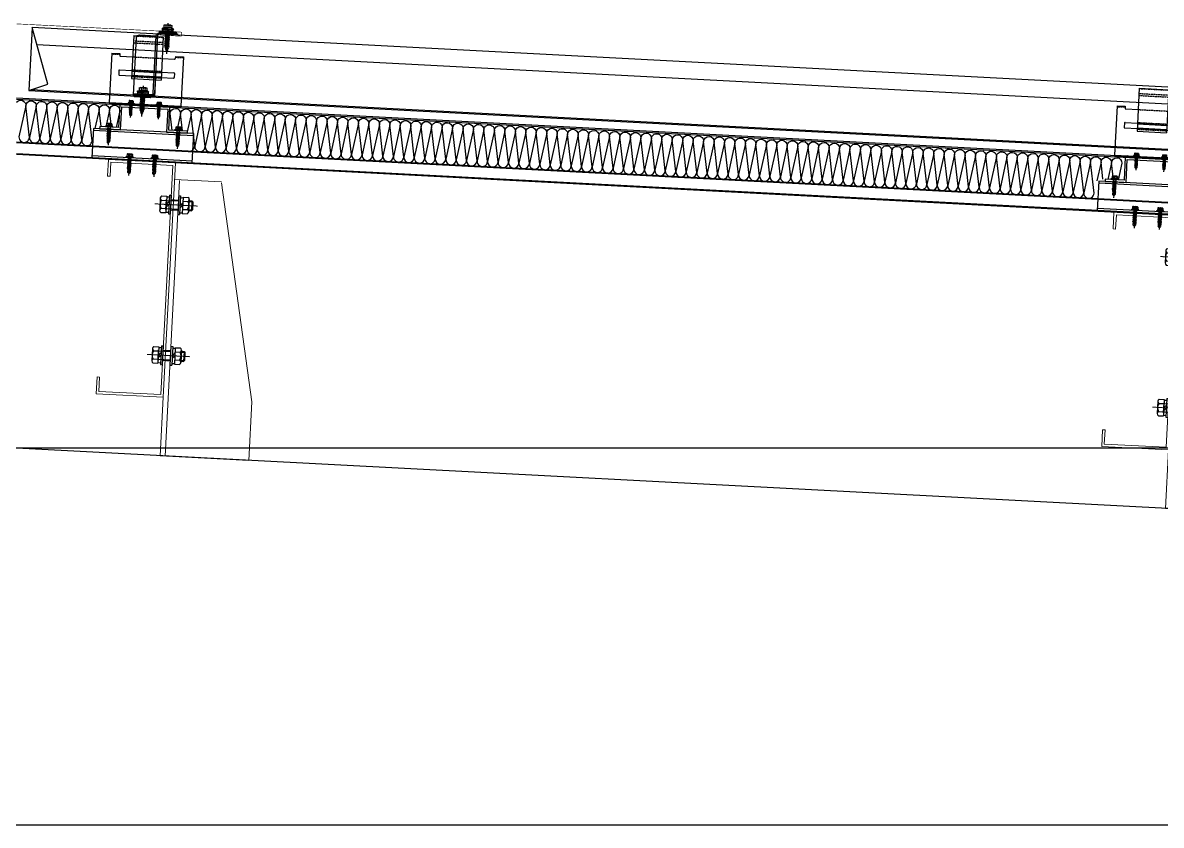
# Model space of a CAD drawing. Extents: x -599358 to 2865263, y -1062760 to 486533.
# Drawn here: x 1913103 to 1914461, y -661110 to -660152 of the extents above; entities that cross this region are included whole.
import ezdxf

# ---------------------------------------------------------------- set-up
doc = ezdxf.new("R2010")
doc.units = 0
for name, pattern in [('__DASH', [0.35, 0.25, -0.1]), ('CENTER', [2, 1.25, -0.25, 0.25, -0.25]), ('CENTER2', [28.575, 19.05, -3.175, 3.175, -3.175]), ('CONTINUOUS0', [0]), ('CONTINUOUS1', [0]), ('DASH', [0.35, 0.25, -0.1]), ('DOTE', [2.42, 2, -0.2, 0.02, -0.2])]:
    doc.linetypes.add(name, pattern=pattern)
for name, color, linetype in [('003_THICK', 7, 'CONTINUOUS1'), ('004_THIN', 6, 'CONTINUOUS0'), ('A-AXIS-DOTE', 14, 'DOTE'), ('A-HATCH-2', 251, 'Continuous'), ('A-LIN-V', 9, 'Continuous'), ('ACCESSORY', 11, 'Continuous'), ('BWM', 8, 'Continuous'), ('PJ', 151, 'Continuous'), ('SEAMLOK75 - SHEET', 6, 'Continuous'), ('wm-不锈钢钉 螺栓', 213, 'Continuous'), ('ZX', 1, 'CENTER2')]:
    doc.layers.add(name, color=color, linetype=linetype)
for name, color, linetype, lineweight in [('C18', 4, 'CENTER', 13), ('S-dim', 81, 'Continuous', 0), ('屋面板', 6, 'Continuous', 13), ('粗', 7, 'Continuous', 50), ('紧固件', 4, 'Continuous', 13)]:
    doc.layers.add(name, color=color, linetype=linetype, lineweight=lineweight)

# ---------------------------------------------------------------- blocks, each defined once
blk = doc.blocks.new('w432424324')
at = {"layer": 'A-LIN-V', "color": 2}
blk.add_line((-751204.7, 584057.5), (-759779.7, 584507.5), dxfattribs=at)
blk = doc.blocks.new('*X692')
at = {"color": 0}
for p, q in [((117.6, 205.9), (117.6, 205.9)), ((117.8, 207), (117.8, 207)), ((118, 206.4), (118, 206.4)), ((118.2, 205.7), (118.2, 205.7)), ((118.4, 206.8), (118.4, 206.8)), ((118.7, 206.2), (118.7, 206.2)), ((118.9, 207.3), (118.9, 207.3)), ((118.9, 205.5), (118.9, 205.5)), ((119.1, 206.6), (119.1, 206.6)), ((119.3, 205.9), (119.3, 205.9)), ((119.5, 207), (119.5, 207)), ((119.8, 206.4), (119.8, 206.4)), ((120, 205.7), (120, 205.7)), ((120.2, 206.8), (120.2, 206.8)), ((120.4, 206.2), (120.4, 206.2)), ((120.7, 207.3), (120.7, 207.3)), ((120.7, 205.5), (120.7, 205.5)), ((120.9, 206.6), (120.9, 206.6)), ((121.1, 205.9), (121.1, 205.9)), ((121.3, 207), (121.3, 207)), ((121.5, 206.4), (121.5, 206.4)), ((121.8, 205.7), (121.8, 205.7)), ((122, 206.8), (122, 206.8)), ((122.2, 206.2), (122.2, 206.2)), ((122.4, 207.3), (122.4, 207.3)), ((122.4, 205.5), (122.4, 205.5)), ((122.6, 206.6), (122.6, 206.6)), ((122.9, 205.9), (122.9, 205.9)), ((123.1, 207), (123.1, 207)), ((123.3, 206.4), (123.3, 206.4)), ((123.5, 205.7), (123.5, 205.7)), ((123.7, 206.8), (123.7, 206.8)), ((124, 206.2), (124, 206.2)), ((124.2, 207.3), (124.2, 207.3)), ((124.2, 205.5), (124.2, 205.5)), ((124.4, 206.6), (124.4, 206.6)), ((124.6, 205.9), (124.6, 205.9)), ((124.8, 207), (124.8, 207)), ((125.1, 206.4), (125.1, 206.4)), ((125.3, 205.7), (125.3, 205.7)), ((125.5, 206.8), (125.5, 206.8)), ((125.7, 206.2), (125.7, 206.2)), ((126, 207.3), (126, 207.3)), ((126, 205.5), (126, 205.5)), ((126.2, 206.6), (126.2, 206.6)), ((126.4, 205.9), (126.4, 205.9)), ((126.6, 207), (126.6, 207)), ((126.8, 206.4), (126.8, 206.4)), ((127.1, 205.7), (127.1, 205.7)), ((127.3, 206.8), (127.3, 206.8)), ((127.5, 206.2), (127.5, 206.2)), ((127.7, 207.3), (127.7, 207.3)), ((127.7, 205.5), (127.7, 205.5)), ((127.9, 206.6), (127.9, 206.6)), ((128.2, 205.9), (128.2, 205.9)), ((128.4, 207), (128.4, 207)), ((128.6, 206.4), (128.6, 206.4)), ((128.8, 205.7), (128.8, 205.7)), ((129, 206.8), (129, 206.8)), ((129.3, 206.2), (129.3, 206.2)), ((129.5, 207.3), (129.5, 207.3)), ((129.5, 205.5), (129.5, 205.5)), ((129.7, 206.6), (129.7, 206.6)), ((129.9, 205.9), (129.9, 205.9)), ((130.2, 207), (130.2, 207)), ((130.4, 206.4), (130.4, 206.4)), ((130.6, 205.7), (130.6, 205.7)), ((130.8, 206.8), (130.8, 206.8)), ((131, 206.2), (131, 206.2)), ((131.3, 207.3), (131.3, 207.3)), ((131.3, 205.5), (131.3, 205.5)), ((131.5, 206.6), (131.5, 206.6)), ((131.7, 205.9), (131.7, 205.9)), ((131.9, 207), (131.9, 207)), ((132.1, 206.4), (132.1, 206.4)), ((132.4, 205.7), (132.4, 205.7))]:
    blk.add_line(p, q, dxfattribs=at)
blk = doc.blocks.new('不锈钢自攻钉')
at = {"layer": 'wm-不锈钢钉 螺栓'}
for p, q in [((1047.7, 683.9), (1049.9, 685.1)), ((1047.7, 683.9), (1061.3, 683.9)), ((1047.7, 683.9), (1048.1, 683)), ((1048.1, 683), (1054.5, 683)), ((1048.2, 683), (1048.2, 681.3)), ((1048.2, 681.3), (1054.5, 681.3)), ((1049.9, 688.1), (1049.9, 685.1)), ((1049.9, 685.1), (1059.2, 685.1)), ((1051, 688.5), (1058, 688.5)), ((1057.3, 680.9), (1051.8, 679.8)), ((1051.8, 679.8), (1052.5, 680.3)), ((1051.8, 679.8), (1052.5, 679.4)), ((1052.2, 688.1), (1052.2, 685.1)), ((1052.5, 680.3), (1056.5, 681.3)), ((1052.5, 681.3), (1052.5, 680.3)), ((1052.5, 679.4), (1056.5, 680.4)), ((1052.5, 679.4), (1052.5, 678.1)), ((1054.5, 690.6), (1054.5, 654.1)), ((1061, 683), (1054.5, 683)), ((1060.9, 681.3), (1054.5, 681.3)), ((1057.3, 680.9), (1056.5, 681.3)), ((1057.3, 680.9), (1056.5, 680.4)), ((1056.5, 680.4), (1056.5, 679.2)), ((1056.8, 688.1), (1056.8, 685.1)), ((1059.2, 688.1), (1059.2, 685.1)), ((1061.3, 683.9), (1059.2, 685.1)), ((1060.9, 683), (1060.9, 681.3)), ((1061.3, 683.9), (1061, 683)), ((1057.3, 678.7), (1051.8, 677.7)), ((1051.8, 677.7), (1052.5, 678.1)), ((1051.8, 677.7), (1052.5, 677.2)), ((1057.3, 676.6), (1051.8, 675.5)), ((1051.8, 675.5), (1052.5, 676)), ((1051.8, 675.5), (1052.5, 675.1)), ((1057.3, 674.4), (1051.8, 673.4)), ((1051.8, 673.4), (1052.5, 673.8)), ((1051.8, 673.4), (1052.5, 672.9)), ((1057.3, 672.3), (1051.8, 671.2)), ((1051.8, 671.2), (1052.5, 671.7)), ((1051.8, 671.2), (1052.5, 670.8)), ((1057.3, 670.1), (1051.8, 669.1)), ((1051.8, 669.1), (1052.5, 669.5)), ((1051.8, 669.1), (1052.5, 668.6)), ((1057.3, 668), (1051.8, 666.9)), ((1051.8, 666.9), (1052.5, 667.4)), ((1051.8, 666.9), (1052.5, 666.5)), ((1057.3, 665.9), (1051.8, 664.8)), ((1052.5, 678.1), (1056.5, 679.2)), ((1052.5, 677.2), (1056.5, 678.3)), ((1052.5, 677.2), (1052.5, 676)), ((1052.5, 676), (1056.5, 677)), ((1052.5, 675.1), (1056.5, 676.1)), ((1052.5, 675.1), (1052.5, 673.8)), ((1052.5, 673.8), (1056.5, 674.9)), ((1052.5, 672.9), (1056.5, 674)), ((1052.5, 672.9), (1052.5, 671.7)), ((1052.5, 671.7), (1056.5, 672.7)), ((1052.5, 670.8), (1056.5, 671.9)), ((1052.5, 670.8), (1052.5, 669.5)), ((1052.5, 669.5), (1056.5, 670.6)), ((1052.5, 668.6), (1056.5, 669.7)), ((1052.5, 668.6), (1052.5, 667.4)), ((1052.5, 667.4), (1056.5, 668.4)), ((1052.5, 666.5), (1056.5, 667.6)), ((1052.5, 666.5), (1052.5, 665.2)), ((1052.5, 665.2), (1056.5, 666.3)), ((1057.3, 678.7), (1056.5, 679.2)), ((1057.3, 678.7), (1056.5, 678.3)), ((1056.5, 678.3), (1056.5, 677)), ((1056.5, 678.3), (1056.5, 677)), ((1057.3, 676.6), (1056.5, 677)), ((1057.3, 676.6), (1056.5, 676.1)), ((1056.5, 676.1), (1056.5, 674.9)), ((1056.5, 676.1), (1056.5, 674.9)), ((1057.3, 674.4), (1056.5, 674.9)), ((1057.3, 674.4), (1056.5, 674)), ((1056.5, 674), (1056.5, 672.7)), ((1056.5, 674), (1056.5, 672.7)), ((1057.3, 672.3), (1056.5, 672.7)), ((1057.3, 672.3), (1056.5, 671.9)), ((1056.5, 671.9), (1056.5, 670.6)), ((1056.5, 671.9), (1056.5, 670.6)), ((1057.3, 670.1), (1056.5, 670.6)), ((1057.3, 670.1), (1056.5, 669.7)), ((1056.5, 669.7), (1056.5, 668.4)), ((1056.5, 669.7), (1056.5, 668.4)), ((1057.3, 668), (1056.5, 668.4)), ((1057.3, 668), (1056.5, 667.6)), ((1056.5, 667.6), (1056.5, 666.3)), ((1056.5, 667.6), (1056.5, 666.3)), ((1057.3, 665.9), (1056.5, 666.3)), ((1057.3, 665.9), (1056.5, 665.4)), ((1051.8, 664.8), (1052.5, 665.2)), ((1051.8, 664.8), (1052.5, 664.3)), ((1057.3, 663.7), (1051.8, 662.6)), ((1051.8, 662.6), (1052.5, 663.1)), ((1051.8, 662.6), (1052.7, 662.2)), ((1052.5, 664.3), (1056.5, 665.4)), ((1052.5, 664.3), (1052.5, 663.1)), ((1052.5, 663.1), (1056.5, 664.1)), ((1056.9, 661.4), (1052.5, 660.5)), ((1052.5, 660.5), (1053.1, 661)), ((1052.5, 660.5), (1053.4, 660.2)), ((1052.7, 662.2), (1056.5, 663.3)), ((1052.7, 662.2), (1053.1, 661)), ((1053.1, 661), (1056.2, 661.8)), ((1054.8, 661.4), (1053.1, 661)), ((1056, 659), (1053.1, 658.4)), ((1053.1, 658.4), (1053.8, 659)), ((1053.1, 658.4), (1054, 658.1)), ((1053.4, 660.2), (1055.1, 660.7)), ((1053.4, 660.2), (1053.6, 659.4)), ((1053.6, 659.4), (1053.8, 659)), ((1053.8, 659), (1055.4, 659.4)), ((1054.8, 659.2), (1053.8, 659)), ((1054, 658.1), (1054.1, 658.2)), ((1054, 658.1), (1054.5, 656.6)), ((1054.1, 658.2), (1055.1, 658.4)), ((1054.5, 656.6), (1055.1, 658.4)), ((1054.8, 661.4), (1056.2, 661.8)), ((1054.8, 659.2), (1055.4, 659.4)), ((1055.1, 660.7), (1055.9, 660.9)), ((1056, 659), (1055.1, 658.4)), ((1055.4, 659.4), (1055.6, 660)), ((1055.4, 659.4), (1056, 659)), ((1055.9, 660.9), (1055.6, 660)), ((1056.9, 661.4), (1055.9, 660.9)), ((1056.2, 661.8), (1056.5, 662.7)), ((1056.2, 661.8), (1056.9, 661.4)), ((1056.5, 665.4), (1056.5, 664.1)), ((1056.5, 665.4), (1056.5, 664.1)), ((1057.3, 663.7), (1056.5, 664.1)), ((1057.3, 663.7), (1056.5, 663.3)), ((1056.5, 663.3), (1056.5, 662.7)), ((1056.5, 663.3), (1056.5, 662.7))]:
    blk.add_line(p, q, dxfattribs=at)
for centre, radius, start, end in [((1051, 686.8), 1.75, 48.3968, 131.6032), ((1054.5, 682.2), 6.35, 68.4898, 111.5102), ((1058, 686.8), 1.75, 48.3968, 131.6032)]:
    blk.add_arc(centre, radius, start, end, dxfattribs=at)
for points in [[(1057.3, 680.9), (1056.5, 680.4), (1054.5, 680.4), (1054.5, 679.9)], [(1057.3, 678.7), (1056.5, 678.3), (1054.5, 678.2), (1054.5, 677.8)], [(1057.3, 676.6), (1056.5, 676.1), (1054.5, 676.1), (1054.5, 675.6)], [(1057.3, 674.4), (1056.5, 674), (1054.5, 673.9), (1054.5, 673.5)], [(1057.3, 672.3), (1056.5, 671.9), (1054.5, 671.8), (1054.5, 671.3)], [(1057.3, 670.1), (1056.5, 669.7), (1054.5, 669.6), (1054.5, 669.2)], [(1057.3, 668), (1056.5, 667.6), (1054.5, 667.5), (1054.5, 667)], [(1057.3, 665.9), (1056.5, 665.4), (1054.5, 665.3), (1054.5, 664.9)], [(1057.3, 663.7), (1056.5, 663.3), (1054.5, 663.2), (1054.5, 662.7)], [(1056.9, 661.4), (1055.9, 660.9), (1054.5, 660.9), (1054.5, 660.5)], [(1056, 659), (1055.1, 658.4), (1054.5, 658.7), (1054.5, 658.3)]]:
    blk.add_solid(points, dxfattribs=at)
at = {"layer": 'wm-不锈钢钉 螺栓', "xscale": 0.8461538461524469, "yscale": 0.8461538461524469, "zscale": 0.8461538461524469}
blk.add_blockref('*X692', (948.7, 507.5), dxfattribs=at)
blk = doc.blocks.new('dddtttt')
h = blk.add_hatch()
h.set_pattern_fill('DOTS', color=256, scale=0.25, angle=-1.0757, style=0)
h.set_pattern_definition([(174.28895835, (-51705.5022, 4347.26674), (-0.157958908, 0.4146518906), [0, -0.396875])])
edge = h.paths.add_edge_path()
edge.add_line((87722.1, 17077.4), (87740.6, 17078.3))
edge.add_arc((87740.6, 17079), 0.75, 272.8624, 362.8624)
edge.add_line((87741.3, 17079.1), (87741.3, 17079.6))
edge.add_arc((87740.5, 17079.5), 0.75, 2.8624, 92.8624)
edge.add_line((87740.5, 17080.3), (87722, 17079.4))
edge.add_arc((87722.1, 17078.6), 0.75, 92.8624, 182.8624)
edge.add_line((87721.3, 17078.6), (87721.3, 17078.1))
edge.add_arc((87722.1, 17078.1), 0.75, 182.8624, 272.8624)
h = blk.add_hatch()
h.set_pattern_fill('DOTS', color=256, scale=0.25, angle=-1.0757, style=0)
h.set_pattern_definition([(174.28895835, (-51737.76452, 4272.00854), (-0.157958908, 0.4146518906), [0, -0.396875])])
edge = h.paths.add_edge_path()
edge.add_line((87752.1, 17000.6), (87770.6, 17001.5))
edge.add_arc((87770.5, 17002.2), 0.75, 272.8624, 362.8624)
edge.add_line((87771.3, 17002.3), (87771.3, 17002.8))
edge.add_arc((87770.5, 17002.7), 0.75, 2.8624, 92.8624)
edge.add_line((87770.5, 17003.5), (87752, 17002.6))
edge.add_arc((87752, 17001.8), 0.75, 92.8624, 182.8624)
edge.add_line((87751.3, 17001.8), (87751.3, 17001.3))
edge.add_arc((87752.1, 17001.3), 0.75, 182.8624, 272.8624)
at = {"elevation": 1.9}
for points in [[(87722.1, 17077.4), (87740.6, 17078.3, 0.414214), (87741.3, 17079.1), (87741.3, 17079.6, 0.414214), (87740.5, 17080.3), (87722, 17079.4, 0.414214), (87721.3, 17078.6), (87721.3, 17078.1, 0.414214)], [(87752.1, 17000.6), (87770.6, 17001.5, 0.414214), (87771.3, 17002.3), (87771.3, 17002.8, 0.414214), (87770.5, 17003.5), (87752, 17002.6, 0.414214), (87751.3, 17001.8), (87751.3, 17001.3, 0.414214)]]:
    blk.add_lwpolyline(points, format="xyb", close=True, dxfattribs=at)
blk.add_lwpolyline([(87772, 17005.4), (87750.6, 17004.3, -0.414214), (87748.5, 17006.2), (87745.1, 17074.5, 0.414214), (87741.4, 17077.8), (87719.9, 17076.7), (87720, 17075.2), (87741.5, 17076.3, -0.414214), (87743.6, 17074.4), (87747, 17006.1, 0.414214), (87750.6, 17002.8), (87772.1, 17003.9), (87772.1, 17003.9), (87768.7, 17072.2, 0.414214), (87765, 17075.5), (87745.1, 17074.5)], format="xyb", dxfattribs=at)
at = {"layer": 'wm-不锈钢钉 螺栓', "rotation": 2.850368667976888}
for p in [(86712.3, 16347.4, -598.2), (86741.7, 16272.4, 1.9)]:
    blk.add_blockref('不锈钢自攻钉', p, dxfattribs=at)
blk = doc.blocks.new('34t65')
at = {"color": 2, "ltscale": 50}
for p, q in [((1430037, 238183.4), (1430157, 238183.4)), ((1430037, 238148.4), (1430037, 238183.4)), ((1430037, 238180.9), (1430157, 238180.9)), ((1430157, 238183.4), (1430157, 238148.4)), ((1430157, 238150.9), (1430037, 238150.9)), ((1430157, 238148.4), (1430037, 238148.4))]:
    blk.add_line(p, q, dxfattribs=at)
blk = doc.blocks.new('*U1726')
at = {"layer": 'PJ'}
for p, q in [((-4.4, 0.5), (-4.4, 0)), ((4.4, 0), (-4.4, 0)), ((-4.1, 0.8), (-3.1, 1)), ((4.1, 0.8), (-4.1, 0.8)), ((-3.1, 3.9), (-3.1, 1)), ((3.1, 1), (-3.1, 1)), ((2.3, 4.2), (-2.3, 4.2)), ((-2, 0.8), (-1.5, 1)), ((-1.5, 3.9), (-1.5, 1)), ((-1.5, 0), (-1.5, -1.6)), ((1.5, 3.9), (1.5, 1)), ((2.2, 0.8), (1.5, 1)), ((1.5, 0), (1.5, -1.1)), ((3.1, 3.9), (3.1, 1)), ((4.1, 0.8), (3.1, 1)), ((4.4, 0.5), (4.4, 0)), ((-2.1, -1.9), (2.1, -1.4)), ((-2.1, -1.9), (-1.5, -1.6)), ((-2.1, -1.9), (-1.5, -2.2)), ((-2.1, -3.3), (2.1, -2.8)), ((-2.1, -3.3), (-1.5, -3)), ((-2.1, -3.3), (-1.5, -3.6)), ((-2.1, -4.7), (2.1, -4.2)), ((-2.1, -4.7), (-1.5, -4.4)), ((-2.1, -4.7), (-1.5, -5)), ((-2.1, -6.1), (2.1, -5.6)), ((-2.1, -6.1), (-1.5, -5.8)), ((-2.1, -6.1), (-1.5, -6.4)), ((-2.1, -7.5), (2.1, -7)), ((-2.1, -7.5), (-1.5, -7.2)), ((-2.1, -7.5), (-1.5, -7.8)), ((-2.1, -8.9), (2.1, -8.4)), ((-2.1, -8.9), (-1.5, -8.6)), ((-2.1, -8.9), (-1.5, -9.2)), ((-2.1, -10.3), (2.1, -9.8)), ((-2.1, -10.3), (-1.5, -10)), ((-2.1, -10.3), (-1.5, -10.6)), ((-2.1, -11.7), (2.1, -11.2)), ((-2.1, -11.7), (-1.5, -11.4)), ((-2.1, -11.7), (-1.5, -12)), ((-2.1, -13.1), (-1.5, -12.8)), ((-2.1, -13.1), (-1.1, -13)), ((-2.1, -13.1), (-1.5, -13.4)), ((-1.5, -1.6), (1.5, -1.1)), ((-1.5, -2.2), (1.5, -1.7)), ((-1.5, -2.2), (-1.5, -3)), ((-1.5, -3), (1.5, -2.5)), ((-1.5, -3.6), (1.5, -3.1)), ((-1.5, -3.6), (-1.5, -4.4)), ((-1.5, -4.4), (1.5, -3.9)), ((-1.5, -5), (1.5, -4.5)), ((-1.5, -5), (-1.5, -5.8)), ((-1.5, -5.8), (1.5, -5.3)), ((-1.5, -6.4), (1.5, -5.9)), ((-1.5, -6.4), (-1.5, -7.2)), ((-1.5, -7.2), (1.5, -6.7)), ((-1.5, -7.8), (1.5, -7.3)), ((-1.5, -7.8), (-1.5, -8.6)), ((-1.5, -8.6), (1.5, -8.1)), ((-1.5, -9.2), (1.5, -8.7)), ((-1.5, -9.2), (-1.5, -10)), ((-1.5, -10), (1.5, -9.5)), ((-1.5, -10.6), (1.5, -10.1)), ((-1.5, -10.6), (-1.5, -11.4)), ((-1.5, -11.4), (1.5, -10.9)), ((-1.5, -12), (1.5, -11.5)), ((-1.5, -12), (-1.5, -12.8)), ((-1.5, -12.8), (-1, -12.7)), ((0.6, -12.4), (1.5, -12.3)), ((0.7, -12.8), (2.1, -12.6)), ((0.7, -13), (1.5, -12.9)), ((1.5, -0.3), (1.5, -1.1)), ((2.1, -1.4), (1.5, -1.1)), ((2.1, -1.4), (1.5, -1.7)), ((1.5, -1.7), (1.5, -2.5)), ((2.1, -2.8), (1.5, -2.5)), ((2.1, -2.8), (1.5, -3.1)), ((1.5, -3.1), (1.5, -3.9)), ((2.1, -4.2), (1.5, -3.9)), ((2.1, -4.2), (1.5, -4.5)), ((1.5, -4.5), (1.5, -5.3)), ((2.1, -5.6), (1.5, -5.3)), ((2.1, -5.6), (1.5, -5.9)), ((1.5, -5.9), (1.5, -6.7)), ((2.1, -7), (1.5, -6.7)), ((2.1, -7), (1.5, -7.3)), ((1.5, -7.3), (1.5, -8.1)), ((2.1, -8.4), (1.5, -8.1)), ((2.1, -8.4), (1.5, -8.7)), ((1.5, -8.7), (1.5, -9.5)), ((2.1, -9.8), (1.5, -9.5)), ((2.1, -9.8), (1.5, -10.1)), ((1.5, -10.1), (1.5, -10.9)), ((2.1, -11.2), (1.5, -10.9)), ((2.1, -11.2), (1.5, -11.5)), ((1.5, -11.5), (1.5, -12.3)), ((2.1, -12.6), (1.5, -12.3)), ((2.1, -12.6), (1.5, -12.9)), ((1.5, -12.9), (1.5, -13.7)), ((-1.5, -13.4), (-1.5, -17.2)), ((-1.5, -13.4), (-1.3, -13.4)), ((0, -18.6), (-1.5, -17.2)), ((0, -18.6), (1.5, -17.2)), ((0.7, -13.8), (1.5, -13.7)), ((0.7, -14.2), (2.1, -14)), ((0.7, -14.4), (1.5, -14.3)), ((2.1, -14), (1.5, -13.7)), ((2.1, -14), (1.5, -14.3)), ((1.5, -14.3), (1.5, -17.2))]:
    blk.add_line(p, q, dxfattribs=at)
blk.add_lwpolyline([(0, -18.6), (0.7, -14.4), (0.7, -12.7, 0.417657), (0.4, -12.4, 0.097062), (-1, -12.7), (-1.5, -13.8)], format="xyb", dxfattribs=at)
for centre, radius, start, end in [((-4.1, 0.5), 0.3, 90, 180), ((-2.3, 3.3), 0.951, 35.4009, 144.5991), ((0, 1), 3.2, 61.0594, 118.9406), ((2.3, 3.3), 0.951, 35.4009, 144.5991), ((4.1, 0.5), 0.3, 0, 90)]:
    blk.add_arc(centre, radius, start, end, dxfattribs=at)
at = {"layer": 'ZX', "ltscale": 0.2}
blk.add_line((0, 4.9), (0, -21), dxfattribs=at)
blk = doc.blocks.new('A$C2F3B4A73')
at = {"layer": '粗', "lineweight": -2}
for p, q in [((25.2, 101.1), (60.4, 101.1)), ((25.2, 101.1), (25.2, 49.6)), ((60.4, 101.1), (60.4, 49.6)), ((0, 78.7), (9.6, 78.7)), ((0, 78.7), (0, 19.8)), ((9.6, 78.7), (9.6, 76.3)), ((10.4, 75.5), (25.2, 75.5)), ((60.4, 75.5), (75.2, 75.5)), ((76, 78.7), (85.6, 78.7)), ((76, 78.7), (76, 76.3)), ((85.6, 78.7), (85.6, 19.8)), ((9.6, 58.4), (9.6, 53.6)), ((10.4, 59.2), (25.2, 59.2)), ((25.2, 58.4), (60.4, 58.4)), ((60.4, 59.2), (75.2, 59.2)), ((76, 58.4), (76, 53.6)), ((10.4, 52.8), (25.2, 52.8)), ((25.2, 53.6), (60.4, 53.6)), ((25.2, 49.6), (60.4, 49.6)), ((60.4, 52.8), (75.2, 52.8)), ((0, 19.8), (85.6, 19.8)), ((0, 18.8), (0, 19.8)), ((0, 18.8), (85.6, 18.8)), ((14.4, 19.8), (14.4, 18.8)), ((71.2, 19.8), (71.2, 18.8)), ((85.6, 19.8), (85.6, 18.8))]:
    blk.add_line(p, q, dxfattribs=at)
at = {"layer": '粗', "linetype": 'DASH', "lineweight": -2}
for p, q in [((25.2, 100.6), (60.4, 100.6)), ((25.2, 94.7), (60.4, 94.7)), ((25.2, 92.3), (60.4, 92.3)), ((0, 77.7), (9.6, 77.7)), ((25.2, 75.5), (60.4, 75.5)), ((76, 77.7), (85.6, 77.7)), ((25.2, 60), (60.4, 60)), ((25.2, 59.2), (60.4, 59.2)), ((25.2, 52.8), (60.4, 52.8)), ((25.2, 52), (60.4, 52)), ((16, 19.8), (16, 18.8)), ((21.6, 19.8), (21.6, 18.8)), ((29.6, 19.8), (29.6, 18.8)), ((35.2, 19.8), (35.2, 18.8)), ((50.4, 19.8), (50.4, 18.8)), ((56, 19.8), (56, 18.8)), ((64, 19.8), (64, 18.8)), ((69.6, 19.8), (69.6, 18.8))]:
    blk.add_line(p, q, dxfattribs=at)
at = {"layer": '粗', "lineweight": -2}
for centre, start, end in [((10.4, 76.3), 180, 270), ((75.2, 76.3), 270, 0), ((10.4, 58.4), 90, 180), ((75.2, 58.4), 0, 90), ((10.4, 53.6), 180, 270), ((75.2, 53.6), 270, 0)]:
    blk.add_arc(centre, 0.8, start, end, dxfattribs=at)
at = {"layer": '紧固件', "color": 2, "yscale": 0.8, "zscale": 0.8}
for p, xscale in [((26.1, 19.8), 0.8), ((59.5, 19.8), -0.8)]:
    blk.add_blockref('*U1726', p, dxfattribs=dict(at, xscale=xscale))
blk = doc.blocks.new('A$C51791418')
blk.add_blockref('A$C2F3B4A73', (-42.8, -15.8))
blk = doc.blocks.new('*U1756')
at = {"layer": '003_THICK', "color": 2}
for points in [[(-11, 13.1, 0.611769), (-11, 6.5, 0.611769)], [(-11, 6.5, 0.305859), (-11, -6.5, 0.305859)], [(31.2, 6.5, 0.61177), (31.2, 13.1, 0.61177)], [(31.2, -6.5, 0.305858), (31.2, 6.5, 0.305858)], [(-11, -6.5, 0.611769), (-11, -13.1, 0.611769)], [(31.2, -13.1, 0.61177), (31.2, -6.5, 0.61177)]]:
    blk.add_lwpolyline(points, format="xyb", dxfattribs=at)
for points in [[(-13, 9.8), (-13, -9.8)], [(-11, 13.1), (-3, 13.1)], [(-11, 6.5), (-3, 6.5)], [(-3.6, 8), (-3.6, -8)], [(-3, 13.1), (-3, -13.1)], [(-3, 12.1), (1.1, 12.1)], [(-3, 0), (1.1, 4.1)], [(-3, -4.1), (1.1, 0)], [(1.1, 15), (4.1, 15)], [(1.1, 15), (1.1, -15)], [(4.1, 15), (4.1, -15)], [(4.1, 8), (16.1, 8)], [(16.1, 15), (16.1, -15)], [(16.1, 15), (19.1, 15)], [(19.1, 15), (19.1, -15)], [(19.1, 12.1), (23.2, 12.1)], [(19.1, 0), (23.2, 4.1)], [(23.2, 13.1), (23.2, -13.1)], [(23.2, 13.1), (31.2, 13.1)], [(23.2, 6.5), (31.2, 6.5)], [(33.2, 9.8), (33.2, -9.8)], [(33.2, 8), (37.5, 8)], [(37.5, 8), (37.5, -8)], [(37.5, 8), (39, 6.5)], [(39, 6.5), (39, -6.5)], [(-11, -6.5), (-3, -6.5)], [(-11, -13.1), (-3, -13.1)], [(-3, -12.1), (1.1, -12.1)], [(1.1, -15), (4.1, -15)], [(4.1, -8), (16.1, -8)], [(16.1, -15), (19.1, -15)], [(19.1, -4.1), (23.2, 0)], [(19.1, -12.1), (23.2, -12.1)], [(23.2, -6.5), (31.2, -6.5)], [(23.2, -13.1), (31.2, -13.1)], [(33.2, -8), (37.5, -8)], [(37.5, -8), (39, -6.5)]]:
    blk.add_lwpolyline(points, dxfattribs=at)
at = {"layer": '004_THIN', "color": 2}
for points in [[(-3.6, 6.5), (16.1, 6.5)], [(33.2, 6.5), (39, 6.5)], [(-3.6, -6.5), (16.1, -6.5)], [(33.2, -6.5), (39, -6.5)]]:
    blk.add_lwpolyline(points, dxfattribs=at)
at = {"layer": 'C18', "color": 1, "ltscale": 0.6}
blk.add_lwpolyline([(-21, 0), (47, 0)], dxfattribs=at)
blk = doc.blocks.new('*U1755')
at = {"layer": '003_THICK', "color": 2}
for points in [[(-11, 13.1, 0.611769), (-11, 6.5, 0.611769)], [(-11, 6.5, 0.305859), (-11, -6.5, 0.305859)], [(31.2, 6.5, 0.61177), (31.2, 13.1, 0.61177)], [(31.2, -6.5, 0.305858), (31.2, 6.5, 0.305858)], [(-11, -6.5, 0.611769), (-11, -13.1, 0.611769)], [(31.2, -13.1, 0.61177), (31.2, -6.5, 0.61177)]]:
    blk.add_lwpolyline(points, format="xyb", dxfattribs=at)
for points in [[(-13, 9.8), (-13, -9.8)], [(-11, 13.1), (-3, 13.1)], [(-11, 6.5), (-3, 6.5)], [(-3.6, 8), (-3.6, -8)], [(-3, 13.1), (-3, -13.1)], [(-3, 12.1), (1.1, 12.1)], [(-3, 0), (1.1, 4.1)], [(-3, -4.1), (1.1, 0)], [(1.1, 15), (4.1, 15)], [(1.1, 15), (1.1, -15)], [(4.1, 15), (4.1, -15)], [(4.1, 8), (16.1, 8)], [(16.1, 15), (16.1, -15)], [(16.1, 15), (19.1, 15)], [(19.1, 15), (19.1, -15)], [(19.1, 12.1), (23.2, 12.1)], [(19.1, 0), (23.2, 4.1)], [(23.2, 13.1), (23.2, -13.1)], [(23.2, 13.1), (31.2, 13.1)], [(23.2, 6.5), (31.2, 6.5)], [(33.2, 9.8), (33.2, -9.8)], [(33.2, 8), (37.5, 8)], [(37.5, 8), (37.5, -8)], [(37.5, 8), (39, 6.5)], [(39, 6.5), (39, -6.5)], [(-11, -6.5), (-3, -6.5)], [(-11, -13.1), (-3, -13.1)], [(-3, -12.1), (1.1, -12.1)], [(1.1, -15), (4.1, -15)], [(4.1, -8), (16.1, -8)], [(16.1, -15), (19.1, -15)], [(19.1, -4.1), (23.2, 0)], [(19.1, -12.1), (23.2, -12.1)], [(23.2, -6.5), (31.2, -6.5)], [(23.2, -13.1), (31.2, -13.1)], [(33.2, -8), (37.5, -8)], [(37.5, -8), (39, -6.5)]]:
    blk.add_lwpolyline(points, dxfattribs=at)
at = {"layer": '004_THIN', "color": 2}
for points in [[(-3.6, 6.5), (16.1, 6.5)], [(33.2, 6.5), (39, 6.5)], [(-3.6, -6.5), (16.1, -6.5)], [(33.2, -6.5), (39, -6.5)]]:
    blk.add_lwpolyline(points, dxfattribs=at)
at = {"layer": 'C18', "color": 1, "ltscale": 0.6}
blk.add_lwpolyline([(-21, 0), (47, 0)], dxfattribs=at)
blk = doc.blocks.new('1112')
at = {"color": 2}
blk.add_lwpolyline([(1432456, 238570.9), (1432478.5, 238570.9), (1432478.5, 238598.4), (1432538.5, 238598.4), (1432538.5, 238570.9), (1432561, 238570.9), (1432561, 238568.4), (1432536, 238568.4), (1432536, 238595.9), (1432481, 238595.9), (1432481, 238568.4), (1432456, 238568.4)], close=True, dxfattribs=at)
at = {"layer": 'S-dim', "ltscale": 10}
for p, q in [((1432412.5, 238511.6), (1432362.5, 238252.3)), ((1432412.5, 238512.7), (1432468.5, 238512.7)), ((1432462.5, 238511.6), (1432462.5, 238182.3)), ((1432362.5, 238252.3), (1432362.5, 238182.3)), ((1432468.5, 238252.3), (1432468.5, 238182.3)), ((1432362.5, 238182.3), (1432468.5, 238182.3))]:
    blk.add_line(p, q, dxfattribs=at)
at = {"layer": 'S-dim', "color": 6, "ltscale": 10}
blk.add_lwpolyline([(1432548.5, 238512.3), (1432548.5, 238532.3), (1432468.5, 238532.3), (1432468.5, 238252.3), (1432548.5, 238252.3), (1432548.5, 238272.3), (1432545.5, 238272.3), (1432545.5, 238255.3), (1432471.5, 238255.3), (1432471.5, 238529.3), (1432545.5, 238529.3), (1432545.5, 238512.3)], close=True, dxfattribs=at)
blk.add_blockref('34t65', (2411.5, 385))
at = {"xscale": -0.7500000000000001, "yscale": 0.7500000000000001, "zscale": 0.7500000000000001, "rotation": 359.9999999722328}
for name, p in [('*U1756', (1432474.6, 238482.3)), ('*U1755', (1432474.6, 238302.3))]:
    blk.add_blockref(name, p, dxfattribs=at)
at = {"layer": 'SEAMLOK75 - SHEET', "xscale": -1}
blk.add_blockref('A$C51791418', (1432508.5, 238596.4), dxfattribs=at)
at = {"layer": '紧固件', "xscale": -1.023999999801318, "yscale": 1.023999999801318, "zscale": 1.023999999801318}
for p in [(1432467.3, 238570.9), (1432549.8, 238570.9, 0), (1432493.5, 238535.9), (1432523.5, 238535.9)]:
    blk.add_blockref('*U1726', p, dxfattribs=at)

msp = doc.modelspace()

# ---------------------------------------------------------------- linework, layer by layer
at = {"color": 1, "ltscale": 50}
for p, q in [((1913095.3, -660241.7), (1921509.1, -660683.3)), ((1913095.3, -660243.2), (1921509.1, -660684.8))]:
    msp.add_line(p, q, dxfattribs=at)
at = {"color": 4, "ltscale": 50}
for p, q in [((1921503.8, -660735.6), (1913095.1, -660294.4, 0)), ((1921503.8, -660736.4), (1913095.1, -660295.2, 0)), ((1921503.8, -660749.9), (1913095.1, -660308.6, 0)), ((1921503.8, -660750.7), (1913095.1, -660309.4, 0))]:
    msp.add_line(p, q, dxfattribs=at)
at = {"color": 2, "ltscale": 50}
msp.add_line((1921503.8, -660749.6), (1913095.1, -660308.3, 0), dxfattribs=at)
at = {"layer": 'A-AXIS-DOTE', "linetype": '__DASH', "ltscale": 2}
for p, q in [((1930835.3, -660659.9), (1839476.3, -660659.9)), ((1930835.3, -661109.9), (1839476.3, -661109.9))]:
    msp.add_line(p, q, dxfattribs=at)
at = {"layer": 'A-HATCH-2', "ltscale": 50}
msp.add_line((1913110, -660232.8, 0), (1913132.6, -660225.5), dxfattribs=at)
at = {"layer": 'BWM', "elevation": 0}
for points in [[(1913095.3, -660246.9, -0.728998), (1913106.4, -660251.2), (1913098.2, -660288.3, 1), (1913110.7, -660288.9), (1913106.4, -660251.2, -1), (1913118.9, -660251.8), (1913110.7, -660288.9, 1), (1913123.1, -660289.6), (1913118.9, -660251.8, -1), (1913131.3, -660252.5), (1913123.1, -660289.6, 1), (1913135.6, -660290.2), (1913131.3, -660252.5, -1), (1913143.8, -660253.1), (1913135.6, -660290.2, 1), (1913148.1, -660290.9), (1913143.8, -660253.1, -1), (1913156.3, -660253.8), (1913148.1, -660290.9, 1), (1913160.6, -660291.6), (1913156.3, -660253.8, -1), (1913168.8, -660254.4), (1913160.6, -660291.6, 1), (1913173.1, -660292.2), (1913168.8, -660254.4, -1), (1913181.3, -660255.1), (1913173.1, -660292.2, 1), (1913185.5, -660292.9), (1913181.3, -660255.1, -1), (1913193.8, -660255.8), (1913188.8, -660278.2)], [(1913196.1, -660276), (1913193.8, -660255.8, -1), (1913206.2, -660256.4), (1913201.8, -660276.3)], [(1913208.5, -660276.7), (1913206.2, -660256.4, -1), (1913218.7, -660257.1), (1913214.3, -660277)], [(1913280.9, -660280.5), (1913278.6, -660260.2, -1), (1913291.1, -660260.9), (1913286.7, -660280.8)], [(1913293.4, -660281.1), (1913291.1, -660260.9, -1), (1913303.6, -660261.5), (1913298.6, -660283.9)], [(1913301.3, -660305.2, 0.414214), (1913307.9, -660299.3), (1913303.6, -660261.5, -1), (1913316.1, -660262.2), (1913307.9, -660299.3, 1), (1913320.4, -660299.9), (1913316.1, -660262.2, -1), (1913328.6, -660262.8), (1913320.4, -660299.9, 1), (1913332.8, -660300.6), (1913328.6, -660262.8, -1), (1913341.1, -660263.5), (1913332.8, -660300.6, 1), (1913345.3, -660301.2), (1913341.1, -660263.5, -1), (1913353.5, -660264.1), (1913345.3, -660301.2, 1), (1913357.8, -660301.9), (1913353.5, -660264.1, -1), (1913366, -660264.8), (1913357.8, -660301.9, 1), (1913370.3, -660302.6), (1913366, -660264.8, -1), (1913378.5, -660265.5), (1913370.3, -660302.6, 1), (1913382.8, -660303.2), (1913378.5, -660265.5, -1), (1913391, -660266.1), (1913382.8, -660303.2, 1), (1913395.3, -660303.9), (1913391, -660266.1, -1), (1913403.5, -660266.8), (1913395.3, -660303.9, 1), (1913407.7, -660304.5), (1913403.5, -660266.8, -1), (1913416, -660267.4), (1913407.7, -660304.5, 1), (1913420.2, -660305.2), (1913416, -660267.4, -1), (1913428.4, -660268.1), (1913420.2, -660305.2, 1), (1913432.7, -660305.8), (1913428.4, -660268.1, -1), (1913440.9, -660268.7), (1913432.7, -660305.8, 1), (1913445.2, -660306.5), (1913440.9, -660268.7, -1), (1913453.4, -660269.4), (1913445.2, -660306.5, 1), (1913457.7, -660307.1), (1913453.4, -660269.4, -1), (1913465.9, -660270), (1913457.7, -660307.1, 1), (1913470.2, -660307.8), (1913465.9, -660270, -1), (1913478.4, -660270.7), (1913470.2, -660307.8, 1), (1913482.6, -660308.5), (1913478.4, -660270.7, -1), (1913490.8, -660271.3), (1913482.6, -660308.5, 1), (1913495.1, -660309.1), (1913490.8, -660271.3, -1), (1913503.3, -660272), (1913495.1, -660309.1, 1), (1913507.6, -660309.8), (1913503.3, -660272, -1), (1913515.8, -660272.7), (1913507.6, -660309.8, 1), (1913520.1, -660310.4), (1913515.8, -660272.7, -1), (1913528.3, -660273.3), (1913520.1, -660310.4, 1), (1913532.6, -660311.1), (1913528.3, -660273.3, -1), (1913540.8, -660274), (1913532.6, -660311.1, 1), (1913545.1, -660311.7), (1913540.8, -660274, -1), (1913553.3, -660274.6), (1913545.1, -660311.7, 1), (1913557.5, -660312.4), (1913553.3, -660274.6, -1), (1913565.7, -660275.3), (1913557.5, -660312.4, 1), (1913570, -660313), (1913565.7, -660275.3, -1), (1913578.2, -660275.9), (1913570, -660313, 1), (1913582.5, -660313.7), (1913578.2, -660275.9, -1), (1913590.7, -660276.6), (1913582.5, -660313.7, 1), (1913595, -660314.3), (1913590.7, -660276.6, -1), (1913603.2, -660277.2), (1913595, -660314.3, 1), (1913607.5, -660315), (1913603.2, -660277.2, -1), (1913615.7, -660277.9), (1913607.5, -660315, 1), (1913620, -660315.7), (1913615.7, -660277.9, -1), (1913628.2, -660278.6), (1913620, -660315.7, 1), (1913632.4, -660316.3), (1913628.2, -660278.6, -1), (1913640.6, -660279.2), (1913632.4, -660316.3, 1), (1913644.9, -660317), (1913640.6, -660279.2, -1), (1913653.1, -660279.9), (1913644.9, -660317, 1), (1913657.4, -660317.6), (1913653.1, -660279.9, -1), (1913665.6, -660280.5), (1913657.4, -660317.6, 1), (1913669.9, -660318.3), (1913665.6, -660280.5, -1), (1913678.1, -660281.2), (1913669.9, -660318.3, 1), (1913682.4, -660318.9), (1913678.1, -660281.2, -1), (1913690.6, -660281.8), (1913682.4, -660318.9, 1), (1913694.8, -660319.6), (1913690.6, -660281.8, -1), (1913703.1, -660282.5), (1913694.8, -660319.6, 1), (1913707.3, -660320.2), (1913703.1, -660282.5, -1), (1913715.5, -660283.1), (1913707.3, -660320.2, 1), (1913719.8, -660320.9), (1913715.5, -660283.1, -1), (1913728, -660283.8), (1913719.8, -660320.9, 1), (1913732.3, -660321.6), (1913728, -660283.8, -1), (1913740.5, -660284.5), (1913732.3, -660321.6, 1), (1913744.8, -660322.2), (1913740.5, -660284.5, -1), (1913753, -660285.1), (1913744.8, -660322.2, 1), (1913757.3, -660322.9), (1913753, -660285.1, -1), (1913765.5, -660285.8), (1913757.3, -660322.9, 1), (1913769.7, -660323.5), (1913765.5, -660285.8, -1), (1913778, -660286.4), (1913769.7, -660323.5, 1), (1913782.2, -660324.2), (1913778, -660286.4, -1), (1913790.4, -660287.1), (1913782.2, -660324.2, 1), (1913794.7, -660324.8), (1913790.4, -660287.1, -1), (1913802.9, -660287.7), (1913794.7, -660324.8, 1), (1913807.2, -660325.5), (1913802.9, -660287.7, -1), (1913815.4, -660288.4), (1913807.2, -660325.5, 1), (1913819.7, -660326.1), (1913815.4, -660288.4, -1), (1913827.9, -660289), (1913819.7, -660326.1, 1), (1913832.2, -660326.8), (1913827.9, -660289, -1), (1913840.4, -660289.7), (1913832.2, -660326.8, 1), (1913844.6, -660327.4), (1913840.4, -660289.7, -1), (1913852.9, -660290.3), (1913844.6, -660327.4, 1), (1913857.1, -660328.1), (1913852.9, -660290.3, -1), (1913865.3, -660291), (1913857.1, -660328.1, 1), (1913869.6, -660328.8), (1913865.3, -660291, -1), (1913877.8, -660291.7), (1913869.6, -660328.8, 1), (1913882.1, -660329.4), (1913877.8, -660291.7, -1), (1913890.3, -660292.3), (1913882.1, -660329.4, 1), (1913894.6, -660330.1), (1913890.3, -660292.3, -1), (1913902.8, -660293), (1913894.6, -660330.1, 1), (1913907.1, -660330.7), (1913902.8, -660293, -1), (1913915.3, -660293.6), (1913907.1, -660330.7, 1), (1913919.5, -660331.4), (1913915.3, -660293.6, -1), (1913927.7, -660294.3), (1913919.5, -660331.4, 1), (1913932, -660332), (1913927.7, -660294.3, -1), (1913940.2, -660294.9), (1913932, -660332, 1), (1913944.5, -660332.7), (1913940.2, -660294.9, -1), (1913952.7, -660295.6), (1913944.5, -660332.7, 1), (1913957, -660333.3), (1913952.7, -660295.6, -1), (1913965.2, -660296.2), (1913957, -660333.3, 1), (1913969.5, -660334), (1913965.2, -660296.2, -1), (1913977.7, -660296.9), (1913969.5, -660334, 1), (1913982, -660334.7), (1913977.7, -660296.9, -1), (1913990.2, -660297.6), (1913982, -660334.7, 1), (1913994.4, -660335.3), (1913990.2, -660297.6, -1), (1914002.6, -660298.2), (1913994.4, -660335.3, 1), (1914006.9, -660336), (1914002.6, -660298.2, -1), (1914015.1, -660298.9), (1914006.9, -660336, 1), (1914019.4, -660336.6), (1914015.1, -660298.9, -1), (1914027.6, -660299.5), (1914019.4, -660336.6, 1), (1914031.9, -660337.3), (1914027.6, -660299.5, -1), (1914040.1, -660300.2), (1914031.9, -660337.3, 1), (1914044.4, -660337.9), (1914040.1, -660300.2, -1), (1914052.6, -660300.8), (1914044.4, -660337.9, 1), (1914056.8, -660338.6), (1914052.6, -660300.8, -1), (1914065.1, -660301.5), (1914056.8, -660338.6, 1), (1914069.3, -660339.2), (1914065.1, -660301.5, -1), (1914077.5, -660302.1), (1914069.3, -660339.2, 1), (1914081.8, -660339.9), (1914077.5, -660302.1, -1), (1914090, -660302.8), (1914081.8, -660339.9, 1), (1914094.3, -660340.6), (1914090, -660302.8, -1), (1914102.5, -660303.4), (1914094.3, -660340.6, 1), (1914106.8, -660341.2), (1914102.5, -660303.4, -1), (1914115, -660304.1), (1914106.8, -660341.2, 1), (1914119.3, -660341.9), (1914115, -660304.1, -1), (1914127.5, -660304.8), (1914119.3, -660341.9, 1), (1914131.7, -660342.5), (1914127.5, -660304.8, -1), (1914140, -660305.4), (1914131.7, -660342.5, 1), (1914144.2, -660343.2), (1914140, -660305.4, -1), (1914152.4, -660306.1), (1914144.2, -660343.2, 1), (1914156.7, -660343.8), (1914152.4, -660306.1, -1), (1914164.9, -660306.7), (1914156.7, -660343.8, 1), (1914169.2, -660344.5), (1914164.9, -660306.7, -1), (1914177.4, -660307.4), (1914169.2, -660344.5, 1), (1914181.7, -660345.1), (1914177.4, -660307.4, -1), (1914189.9, -660308), (1914181.7, -660345.1, 1), (1914194.2, -660345.8), (1914189.9, -660308, -1), (1914202.4, -660308.7), (1914194.2, -660345.8, 1), (1914206.6, -660346.4), (1914202.4, -660308.7, -1), (1914214.9, -660309.3), (1914206.6, -660346.4, 1), (1914219.1, -660347.1), (1914214.9, -660309.3, -1), (1914227.3, -660310), (1914219.1, -660347.1, 1), (1914231.6, -660347.8), (1914227.3, -660310, -1), (1914239.8, -660310.7), (1914231.6, -660347.8, 1), (1914244.1, -660348.4), (1914239.8, -660310.7, -1), (1914252.3, -660311.3), (1914244.1, -660348.4, 1), (1914256.6, -660349.1), (1914252.3, -660311.3, -1), (1914264.8, -660312), (1914256.6, -660349.1, 1), (1914269.1, -660349.7), (1914264.8, -660312, -1), (1914277.3, -660312.6), (1914269.1, -660349.7, 1), (1914281.5, -660350.4), (1914277.3, -660312.6, -1), (1914289.7, -660313.3), (1914281.5, -660350.4, 1), (1914294, -660351), (1914289.7, -660313.3, -1), (1914302.2, -660313.9), (1914294, -660351, 1), (1914306.5, -660351.7), (1914302.2, -660313.9, -1), (1914314.7, -660314.6), (1914306.5, -660351.7, 1), (1914319, -660352.3), (1914314.7, -660314.6, -1), (1914327.2, -660315.2), (1914319, -660352.3, 1), (1914331.5, -660353), (1914327.2, -660315.2, -1), (1914339.7, -660315.9), (1914331.5, -660353, 1), (1914344, -660353.7), (1914339.7, -660315.9, -1), (1914352.2, -660316.5), (1914344, -660353.7, 1), (1914356.4, -660354.3), (1914352.2, -660316.5, -1), (1914364.6, -660317.2), (1914356.4, -660354.3, 1), (1914368.9, -660355), (1914364.6, -660317.2, -1), (1914377.1, -660317.9), (1914368.9, -660355, 1), (1914381.4, -660355.6), (1914377.1, -660317.9, -1), (1914389.6, -660318.5), (1914384.7, -660340.9)], [(1914391.9, -660338.8), (1914389.6, -660318.5, -1), (1914402.1, -660319.2), (1914397.7, -660339.1)], [(1914404.4, -660339.5), (1914402.1, -660319.2, -1), (1914414.6, -660319.8), (1914410.2, -660339.8)]]:
    msp.add_lwpolyline(points, format="xyb", dxfattribs=at)
at = {"layer": 'SEAMLOK75 - SHEET'}
for p, q in [((1913113.9, -660157.9, 0), (1913110, -660232.8, 0)), ((1921762.3, -660611.7, 0), (1913113.9, -660157.9, 0)), ((1913132.6, -660225.5), (1913113.9, -660157.9, 0)), ((1913263.7, -660165.8, 0), (1913259.8, -660240.7, 0)), ((1921761.2, -660631.7, 0), (1913119.5, -660178.2, 0)), ((1913110, -660232.8, 0), (1921758.3, -660686.6, 0)), ((1913112.7, -660231.9, 0), (1921758.4, -660685.6, 0))]:
    msp.add_line(p, q, dxfattribs=at)
at = {"layer": '屋面板', "color": 2, "const_width": 0.7, "elevation": -1.9}
msp.add_lwpolyline([(1913266, -660166.7), (1913292.2, -660168.1), (1913292.4, -660163.3), (1913095.4, -660153.4)], dxfattribs=at)

# ---------------------------------------------------------------- block references
at = {"xscale": -1, "rotation": 356.9959800213042}
for p in [(3331284.5, -973593.9, 0), (3332484.5, -973656.8, 0)]:
    msp.add_blockref('1112', p, dxfattribs=at)
at = {"layer": 'A-LIN-V'}
msp.add_blockref('w432424324', (2672874.9, -1245167.3), dxfattribs=at)
at = {"layer": 'ACCESSORY', "xscale": -1, "rotation": 359.876357574045}
msp.add_blockref('dddtttt', (2000970.1, -677431.4, -1.9), dxfattribs=at)

doc.saveas('drawing.dxf')
